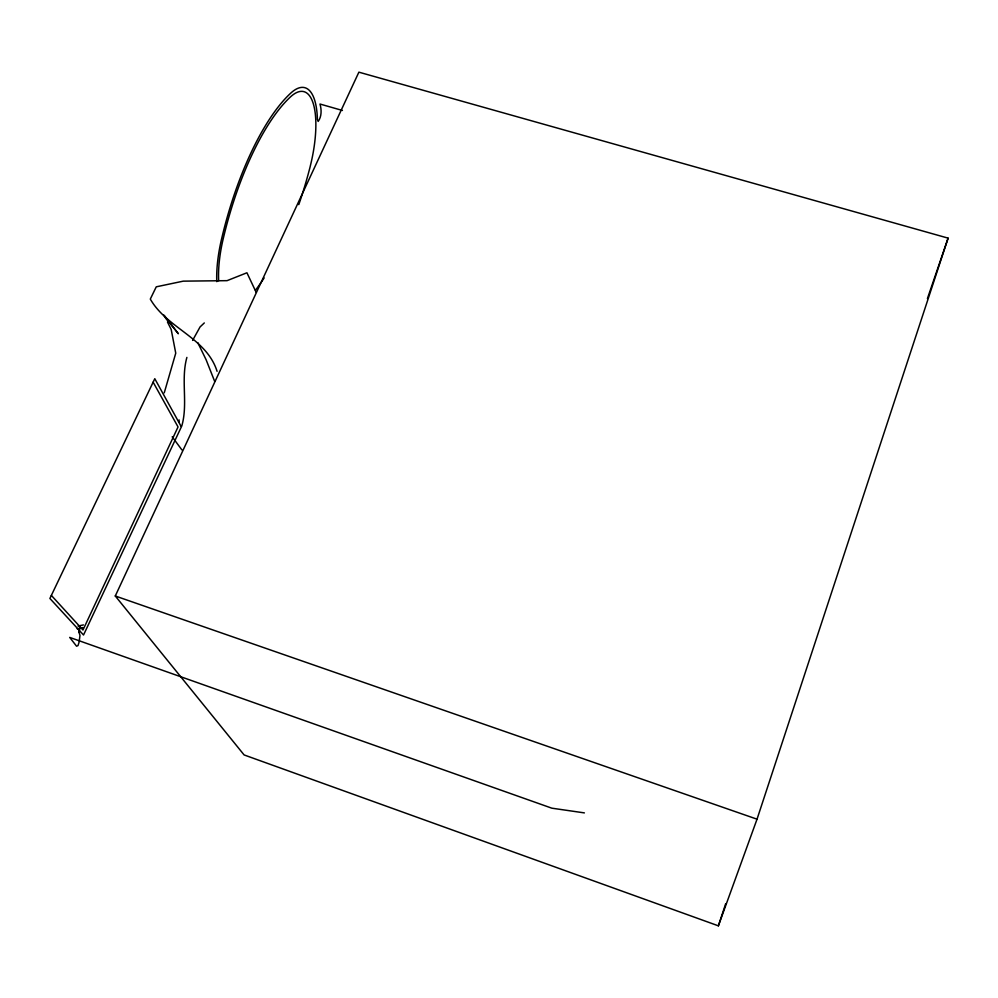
<?xml version="1.0" encoding="UTF-8"?>
<svg xmlns="http://www.w3.org/2000/svg" width="998" height="998" viewBox="0 0 998 998"><rect width="100%" height="100%" fill="white"/><g stroke="black" fill="none" stroke-linecap="round" stroke-linejoin="round"><path stroke-width="1.5" d="M178.892 422.391L179.104 419.909M186.888 357.409C180.626 379.677 188.198 403.703 181.823 425.872L83.533 635.002L49.9 598.463L154.79 378.704L181.087 426.371M584.391 812.896L551.844 808.18L69.71 637.41L76.559 646.205L78.006 645.594L79.141 641.988L79.965 635.514L78.992 631.971L79.99 628.166M164.258 392.838L175.748 353.167L171.182 329.427L167.464 322.017M757.033 819.183L948.1 238.135L358.881 72.168L115.281 595.993L244.111 754.937L718.385 925.832L757.033 819.183L115.281 595.993M718.385 925.832L725.683 903.689M927.404 298.602L948.1 238.135M192.602 340.418L200.062 326.945L204.303 322.94M77.158 628.765L82.809 627.58M78.006 626.045L83.445 624.923M342.426 110.466L319.971 104.029C321.643 109.58 321.743 116.591 318.162 121.419L317.401 119.523A75.062 25.96 -75.8 0 0 290.742 93.138A161.289 54.977 -74.8 0 0 222.03 237.075A74.9 26.771 -74.8 0 0 216.778 281.648M256.174 292.339L246.93 272.778L227.057 280.663L183.258 281.149L156.262 286.825L150.299 299.088C167.065 328.429 206.449 337.636 217.077 371.318M51.36 595.407L82.971 630.012L178.043 426.944L153.131 382.159M165.493 318.1L172.604 326.196M163.859 315.131L178.343 333.756L164.196 315.53M172.192 436.787L181.91 449.936M197.791 342.663L206.124 359.791L214.707 381.486M78.992 631.971L79.403 632.857M298.776 204.627A177.706 65.057 -76.1 0 0 310.178 166.629L310.465 165.356A71.083 24.588 -75.8 0 0 290.543 96.843A157.447 53.655 -74.8 0 0 223.589 237.2A70.895 25.337 -74.8 0 0 218.674 280.787M264.133 277.955A177.706 65.057 -76.1 0 1 255.413 290.268"/></g></svg>
